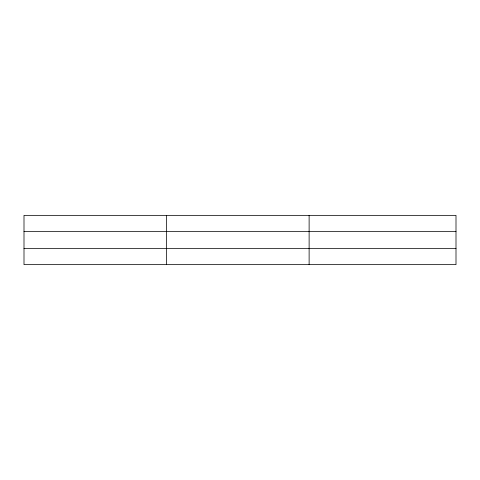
<?xml version="1.0" encoding="UTF-8"?>
<svg xmlns="http://www.w3.org/2000/svg" width="480" height="480" viewBox="0 0 480 480"><rect width="100%" height="100%" fill="white"/><g stroke="black" fill="none" stroke-linecap="round" stroke-linejoin="round"><path stroke-width="0.72" d="M166.56 215.358L166.56 264.642M309.12 215.358L309.12 264.642M456 248.376L456 264.642L24 264.642L24 215.358L456 215.358L456 248.376L24 248.376M24 231.624L456 231.624"/></g></svg>
